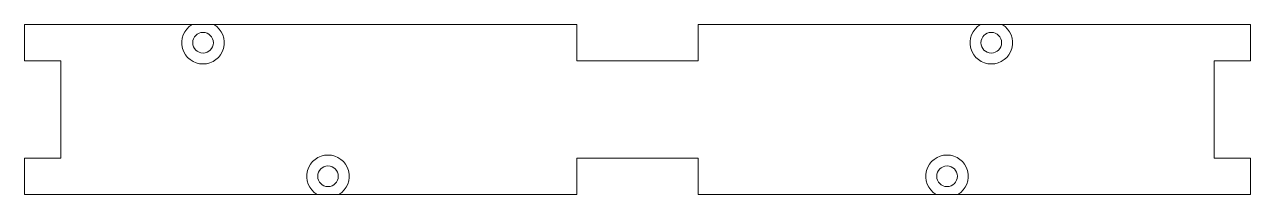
# Model space of a CAD drawing. Header units: millimetres. Extents: x -103 to 99, y 178 to 206.
import ezdxf

# ---------------------------------------------------------------- set-up
doc = ezdxf.new("R2010")
doc.units = ezdxf.units.MM

msp = doc.modelspace()

# ---------------------------------------------------------------- linework, layer by layer
at = {"color": 7, "linetype": 'Continuous', "lineweight": 15}
for p, q in [((-103, 200), (-103, 206)), ((-103, 206), (-12, 206)), ((-12, 206), (-12, 200)), ((8, 206), (99, 206)), ((8, 200), (8, 206)), ((99, 200), (99, 206)), ((-103, 200), (-97, 200)), ((-97, 200), (-97, 184)), ((8, 200), (-12, 200)), ((93, 184), (93, 200)), ((93, 200), (99, 200)), ((-97, 184), (-103, 184)), ((-103, 178), (-103, 184)), ((-12, 178), (-12, 184)), ((-12, 184), (8, 184)), ((8, 184), (8, 178)), ((99, 184), (93, 184)), ((99, 178), (99, 184)), ((-12, 178), (-103, 178)), ((99, 178), (8, 178))]:
    msp.add_line(p, q, dxfattribs=at)
for centre in [(-73.59, 203), (56.29, 203), (-53, 181), (49, 181)]:
    msp.add_circle(centre, 1.7, dxfattribs=at)
for centre, start, end in [((-73.59, 203), 121.0027, 58.9973), ((56.29, 203), 121.0027, 58.9973), ((-53, 181), 301.0027, 238.9973), ((49, 181), 301.0027, 238.9973)]:
    msp.add_arc(centre, 3.5, start, end, dxfattribs=at)

doc.saveas('drawing.dxf')
